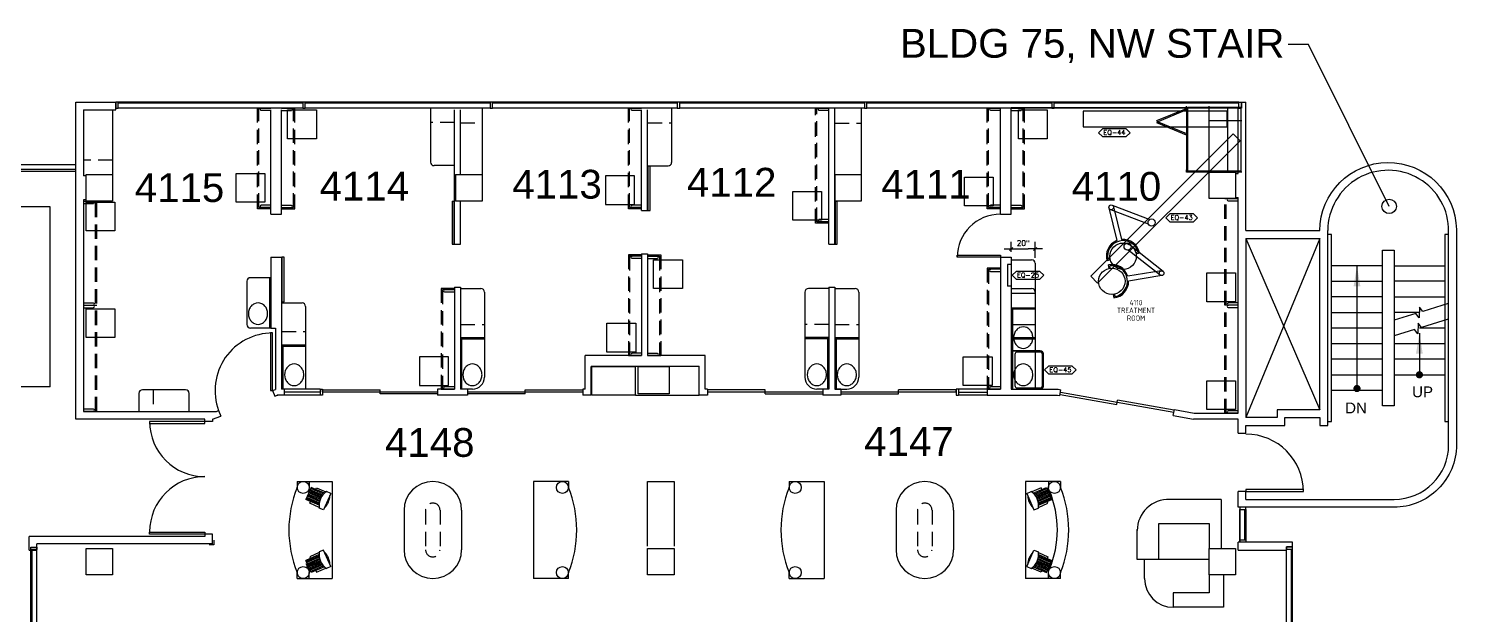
# Model space of a CAD drawing. Extents: x 338 to 7662, y 1527 to 4803.
# Drawn here: x 6472 to 7662, y 4314 to 4803 of the extents above; entities that cross this region are included whole.
import ezdxf
from ezdxf.enums import TextEntityAlignment as Align

# ---------------------------------------------------------------- set-up
doc = ezdxf.new("R2010")
doc.units = 0
doc.header["$LTSCALE"] = 96
doc.header["$MEASUREMENT"] = 0
doc.linetypes.add('HIDDEN2', pattern=[0.1875, 0.125, -0.0625])
doc.layers.get('0').update_dxf_attribs({"linetype": 'CONTINUOUS'})
for name, color, linetype in [('A-ANNO-TEXT', 4, 'CONTINUOUS'), ('A-ANNO-TEXT-STAIR', 4, 'CONTINUOUS'), ('A-ANNO-TX192', 4, 'CONTINUOUS'), ('A-COLS', 5, 'CONTINUOUS'), ('A-DOOR', 2, 'CONTINUOUS'), ('A-FLOR-CASE', 3, 'CONTINUOUS'), ('A-FLOR-CASE-UPPR', 3, 'HIDDEN2'), ('A-FLOR-HRAL', 1, 'CONTINUOUS'), ('A-FLOR-PFIX', 2, 'CONTINUOUS'), ('A-FLOR-STRS', 2, 'CONTINUOUS'), ('A-GLAZ', 2, 'CONTINUOUS'), ('A-GLAZ-SILL', 1, 'CONTINUOUS'), ('A-ROOF-LEVL-THICK', 3, 'CONTINUOUS'), ('A-SHFT', 1, 'CONTINUOUS'), ('A-WALL-FULL', 6, 'CONTINUOUS'), ('L-PLNT', 4, 'CONTINUOUS'), ('X-EQPM', 2, 'CONTINUOUS')]:
    doc.layers.add(name, color=color, linetype=linetype)
doc.styles.add('ARIAL', font='arial.ttf')
doc.styles.add('AT', font='ARCHITXT.SHX', dxfattribs={"width": 0.9})
doc.styles.add('SIMPLEX', font='SIMPLEX', dxfattribs={"height": 9})
doc.styles.get("Standard").update_dxf_attribs({"font": 'SIMPLEX'})
doc.dimstyles.new('DIM-96', dxfattribs={"dimscale": 96, "dimtxt": 0.18, "dimasz": 0.18, "dimexe": 0.18, "dimexo": 0.0625, "dimgap": 0.09, "dimtad": 0, "dimtih": 1, "dimtoh": 1, "dimdec": 4, "dimzin": 0, "dimdsep": 46, "dimlunit": 4, "dimtxsty": 'Standard', "dimcen": 0.09, "dimadec": 0, "dimazin": 0, "dimtfac": 1, "dimtdec": 4, "dimtofl": 0, "dimtmove": 2, "dimatfit": 3, "dimfxl": 0, "dimtolj": 1, "dimtzin": 0, "dimarcsym": 0})
doc.dimstyles.new('DIM1-4', dxfattribs={"dimscale": 48, "dimtxt": 0.09375, "dimasz": 0.125, "dimexe": 0.125, "dimexo": 0.09375, "dimgap": 0.046875, "dimtad": 1, "dimdec": 4, "dimzin": 7, "dimdsep": 46, "dimlunit": 4, "dimtxsty": 'Standard', "dimblk": 'TICK', "dimcen": 2.25, "dimdle": 1.5, "dimadec": 0, "dimazin": 0, "dimtfac": 1, "dimtdec": 4, "dimtix": 1, "dimtofl": 0, "dimtmove": 2, "dimatfit": 3, "dimldrblk": 'TICK', "dimfxl": 0, "dimtolj": 1, "dimtzin": 0, "dimarcsym": 0})

# ---------------------------------------------------------------- blocks, each defined once
blk = doc.blocks.new('EQUIPTAG')
blk.add_lwpolyline([(9.9, -3.3), (13.2, 0), (9.9, 3.3), (-9.9, 3.3), (-13.2, 0), (-9.9, -3.3)], close=True)
at = {"style": 'SIMPLEX'}
blk.add_attdef('MK-EQ', text='', height=4, dxfattribs=at).set_placement((0, 0), align=Align.MIDDLE)
blk = doc.blocks.new('TICK')
at = {"linetype": 'Continuous'}
blk.add_line((0.988, 0), (-0.988, 0), dxfattribs=at)
at = {"color": 11}
blk.add_line((-0.223, -0.223), (0.223, 0.223), dxfattribs=at)
blk = doc.blocks.new('*D22')
at = {"layer": 'X-EQPM', "color": 0, "lineweight": -2}
for p, q in [((7291, 4616.5), (7291, 4625)), ((7297, 4619), (7305, 4619)), ((7311, 4611.5), (7311, 4625))]:
    blk.add_line(p, q, dxfattribs=at)
at = {"layer": 'X-EQPM', "color": 0, "lineweight": -2, "xscale": 6, "yscale": 6, "zscale": 6, "rotation": 180}
blk.add_blockref('TICK', (7291, 4619), dxfattribs=at)
at = {"layer": 'X-EQPM', "color": 0, "lineweight": -2, "xscale": 6, "yscale": 6, "zscale": 6}
blk.add_blockref('TICK', (7311, 4619), dxfattribs=at)
at = {"layer": 'X-EQPM', "color": 0, "insert": (7301, 4623.9), "char_height": 4.5, "attachment_point": 5}
blk.add_mtext('\\A1;20"', dxfattribs=at)
blk = doc.blocks.new('RM-NAME')
at = {"style": 'AT', "width": 0.9}
for tag, p in [('ROOMNAME', (0, 0)), ('RMNUM', (0, 13)), ('ROOMNAME', (0, -13)), ('DEPT.', (0, -26))]:
    blk.add_attdef(tag, text='', height=9, dxfattribs=at).set_placement(p, align=Align.CENTER)
blk = doc.blocks.new('endglaz')
blk.add_line((0, -4), (154, -4))
blk.add_lwpolyline([(156, -5), (156, 0), (154, 0), (154, -5)], close=True)
at = {"layer": 'A-GLAZ-SILL'}
for p, q in [((0, 0), (154, 0)), ((0, -5), (154, -5))]:
    blk.add_line(p, q, dxfattribs=at)

msp = doc.modelspace()

# ---------------------------------------------------------------- linework, layer by layer
at = {"layer": 'A-ANNO-TEXT', "linetype": 'Continuous'}
for points in [[(7655.11734, 4573.38226), (7633.99234, 4566.88226), (7631.34668, 4570.3801), (7630.90332, 4561.6199), (7628.25766, 4565.11774), (7610, 4559.5)], [(7655.11606, 4560.38641), (7632.87173, 4553.50674), (7630.22101, 4557.00076), (7629.79033, 4548.23992), (7627.13961, 4551.73393), (7610, 4546.43304)]]:
    msp.add_lwpolyline(points, dxfattribs=at)
at = {"layer": 'A-ANNO-TEXT', "const_width": 3}
for points in [[(7631.125, 4515.5, -1), (7631.125, 4512.5, -1)], [(7579.125, 4504, -1), (7579.125, 4501, -1)]]:
    msp.add_lwpolyline(points, format="xyb", close=True, dxfattribs=at)
at = {"layer": 'A-COLS'}
for p, q in [((6520, 4681), (6542, 4681)), ((6520, 4659), (6520, 4681)), ((6542, 4681), (6542, 4659)), ((6828, 4681), (6850, 4681)), ((6828, 4681), (6828, 4659)), ((6850, 4681), (6850, 4659)), ((7144, 4681), (7166, 4681)), ((7144, 4681), (7144, 4659)), ((7166, 4681), (7166, 4659)), ((7456, 4683), (7478, 4683)), ((7456, 4661), (7456, 4683)), ((7478, 4683), (7478, 4661)), ((6542, 4658.99997), (6520, 4658.99997)), ((6850, 4659), (6828, 4659)), ((7166, 4659), (7144, 4659)), ((7478, 4661), (7456, 4661)), ((6520, 4369), (6542, 4369)), ((6520, 4347), (6520, 4369)), ((6542, 4369), (6542, 4347)), ((6988, 4369), (7010, 4369)), ((6988, 4347), (6988, 4369)), ((7010, 4369), (7010, 4347)), ((7456, 4369), (7478, 4369)), ((7456, 4347), (7456, 4369)), ((7478, 4369), (7478, 4347)), ((6542, 4347), (6520, 4347)), ((7010, 4347), (6988, 4347)), ((7478, 4347), (7456, 4347))]:
    msp.add_line(p, q, dxfattribs=at)
at = {"layer": 'A-DOOR'}
for p, q in [((6990, 4688), (6988.25, 4688)), ((6988.25, 4688), (6988.25, 4651)), ((6990, 4651), (6990, 4688)), ((6825, 4659), (6825, 4623)), ((6825, 4659), (6826.75, 4659)), ((6826.75, 4623), (6826.75, 4659)), ((7144.25, 4659), (7144.25, 4623)), ((7144.25, 4659), (7146, 4659)), ((7146, 4623), (7146, 4659)), ((6988.25, 4651), (6990, 4651)), ((6825, 4623), (6826.75, 4623)), ((7144.25, 4623), (7146, 4623)), ((6685, 4612), (6683.25, 4612)), ((6683.25, 4612), (6683.25, 4575)), ((6685, 4575), (6685, 4612)), ((7246, 4612), (7246, 4613.75)), ((7246, 4613.75), (7282, 4613.75)), ((7282, 4612), (7246, 4612)), ((7282, 4613.75), (7282, 4612)), ((6683.25, 4575), (6685, 4575)), ((6675.49831, 4548.87119), (6673.74831, 4548.87119)), ((6673.74831, 4548.87119), (6673.74831, 4500.87119)), ((6675.49831, 4500.87119), (6675.49831, 4548.87119)), ((6673.74831, 4500.87119), (6675.49831, 4500.87119)), ((6717, 4501.5), (6765, 4501.5)), ((6717, 4499.75), (6813, 4499.75)), ((6765, 4498), (6765, 4501.5)), ((6813, 4498), (6765, 4498)), ((6838, 4499.75), (6934, 4499.75)), ((6886, 4498), (6838, 4498)), ((6886, 4498), (6886, 4501.5)), ((6886, 4501.5), (6934, 4501.5)), ((7086, 4501.5), (7038, 4501.5)), ((7038, 4499.75), (7134, 4499.75)), ((7086, 4498), (7086, 4501.5)), ((7086, 4498), (7134, 4498)), ((7149, 4499.75), (7245, 4499.75)), ((7149, 4498), (7197, 4498)), ((7197, 4498), (7197, 4501.5)), ((7245, 4501.5), (7197, 4501.5)), ((7332.0097, 4499.36092), (7426.55125, 4482.6907)), ((7331.70582, 4497.63751), (7378.97659, 4489.3024)), ((7378.97659, 4489.3024), (7379.58436, 4492.74923)), ((7426.85513, 4484.41411), (7379.58436, 4492.74923)), ((6619, 4475), (6573, 4475)), ((6573, 4475), (6573, 4473.25)), ((6619, 4473.25), (6619, 4475)), ((6573, 4473.25), (6619, 4473.25)), ((7534.5, 4418.25), (7486.5, 4418.25)), ((7486.5, 4418.25), (7486.5, 4416.5)), ((7486.5, 4416.5), (7534.5, 4416.5)), ((7534.5, 4416.5), (7534.5, 4418.25)), ((6573, 4381), (6573, 4382.75)), ((6573, 4382.75), (6619, 4382.75)), ((6619, 4381), (6573, 4381)), ((6619, 4382.75), (6619, 4381))]:
    msp.add_line(p, q, dxfattribs=at)
for centre, radius, start, end in [((7282, 4612), 36, 90, 180), ((6675.49831, 4500.87119), 48, 90, 200.32982839), ((6619, 4475), 46, 180, 270), ((7486.5, 4416.5), 48, 0, 90), ((6619, 4383), 46, 90, 180)]:
    msp.add_arc(centre, radius, start, end, dxfattribs=at)
at = {"layer": 'A-FLOR-CASE'}
for p, q in [((6674, 4736.5), (6665.75, 4736.5)), ((6665.75, 4736.25), (6665.75, 4736.5)), ((6683, 4736.5), (6691.25, 4736.5)), ((6691.25, 4736.25), (6691.25, 4736.5)), ((6807, 4736.5), (6807, 4691.49993)), ((6850, 4736.5), (6850, 4681)), ((6983, 4736.5), (6974.75, 4736.5)), ((6974.75, 4736.25), (6974.75, 4736.5)), ((7008, 4736.5), (7008, 4691.24993)), ((7130.75, 4736.25), (7130.75, 4736.5)), ((7139, 4736.5), (7130.75, 4736.5)), ((7166, 4736.25), (7166, 4681)), ((7282, 4736.5), (7273.75, 4736.5)), ((7273.75, 4736.25), (7273.75, 4736.5)), ((7291, 4736.5), (7299.25, 4736.5)), ((7299.25, 4736.25), (7299.25, 4736.5)), ((7456, 4683), (7456, 4738.25)), ((6542, 4735), (6542, 4681)), ((6665.75, 4734.75), (6665.75, 4734.5)), ((6674, 4734.5), (6665.75, 4734.5)), ((6683, 4734.5), (6691.25, 4734.5)), ((6691.25, 4734.75), (6691.25, 4734.5)), ((6974.75, 4734.75), (6974.75, 4734.5)), ((6983, 4734.5), (6974.75, 4734.5)), ((7130.75, 4734.75), (7130.75, 4734.5)), ((7139, 4734.5), (7130.75, 4734.5)), ((7273.75, 4734.75), (7273.75, 4734.5)), ((7282, 4734.5), (7273.75, 4734.5)), ((7291, 4734.5), (7299.25, 4734.5)), ((7299.25, 4734.75), (7299.25, 4734.5)), ((7483.25, 4726), (7456, 4726)), ((6827, 4688.5), (6809.99993, 4688.5)), ((6988, 4688.25), (7005.00005, 4688.25)), ((6518, 4658.99997), (6526.25, 4658.99997)), ((6518, 4656.99997), (6526.25, 4656.99997)), ((6526.25, 4658.74997), (6526.25, 4658.99997)), ((6526.25, 4657.24997), (6526.25, 4656.99997)), ((6665.75, 4655.25), (6665.75, 4655.5)), ((6674, 4655.5), (6665.75, 4655.5)), ((6665.75, 4653.75), (6665.75, 4653.5)), ((6674, 4653.5), (6665.75, 4653.5)), ((6683, 4655.5), (6691.25, 4655.5)), ((6683, 4653.5), (6691.25, 4653.5)), ((6691.25, 4655.25), (6691.25, 4655.5)), ((6691.25, 4653.75), (6691.25, 4653.5)), ((6974.75, 4655.25), (6974.75, 4655.5)), ((6983, 4655.5), (6974.75, 4655.5)), ((6974.75, 4653.75), (6974.75, 4653.5)), ((6983, 4653.5), (6974.75, 4653.5)), ((7273.75, 4655.25), (7273.75, 4655.5)), ((7282, 4655.5), (7273.75, 4655.5)), ((7273.75, 4653.75), (7273.75, 4653.5)), ((7282, 4653.5), (7273.75, 4653.5)), ((7291, 4655.5), (7299.25, 4655.5)), ((7291, 4653.5), (7299.25, 4653.5)), ((7299.25, 4655.25), (7299.25, 4655.5)), ((7299.25, 4653.75), (7299.25, 4653.5)), ((7480, 4661), (7471.75, 4661)), ((7471.75, 4660.75), (7471.75, 4661)), ((7471.75, 4659.25), (7471.75, 4659)), ((7480, 4659), (7471.75, 4659)), ((7130.75, 4643.25), (7130.75, 4643.5)), ((7139, 4643.5), (7130.75, 4643.5)), ((7130.75, 4641.75), (7130.75, 4641.5)), ((7139, 4641.5), (7130.75, 4641.5)), ((6974.75, 4612.75), (6974.75, 4613)), ((6983, 4613), (6974.75, 4613)), ((6974.75, 4611.25), (6974.75, 4611)), ((6983, 4611), (6974.75, 4611)), ((6988, 4613), (6996.25, 4613)), ((6988, 4611), (6996.25, 4611)), ((6996.25, 4612.75), (6996.25, 4613)), ((6996.25, 4611.25), (6996.25, 4611)), ((6674, 4595), (6657, 4595)), ((6673, 4595), (6673, 4553)), ((7273.75, 4601.75), (7273.75, 4602)), ((7282, 4602), (7273.75, 4602)), ((7273.75, 4600.25), (7273.75, 4600)), ((7282, 4600), (7273.75, 4600)), ((6654, 4592), (6654, 4556)), ((6818.75, 4584.75), (6818.75, 4585)), ((6827, 4585), (6818.75, 4585)), ((6818.75, 4583.25), (6818.75, 4583)), ((6827, 4583), (6818.75, 4583)), ((6832, 4586), (6849, 4586)), ((6852, 4583), (6852, 4512)), ((7119, 4583), (7119, 4512)), ((7139, 4586), (7122, 4586)), ((7144, 4586), (7161, 4586)), ((7164, 4583), (7164, 4512)), ((7291, 4586), (7308, 4586)), ((7311, 4583), (7311, 4502)), ((6518, 4573.99997), (6526.25, 4573.99997)), ((6518, 4571.99997), (6526.25, 4571.99997)), ((6518, 4569.99997), (6526.25, 4569.99997)), ((6526.25, 4573.74997), (6526.25, 4573.99997)), ((6526.25, 4571.74997), (6526.25, 4572.24997)), ((6526.25, 4570.24997), (6526.25, 4569.99997)), ((6683, 4574), (6700, 4574)), ((6703, 4571), (6703, 4502)), ((7471.75, 4573.75), (7471.75, 4574)), ((7480, 4574), (7471.75, 4574)), ((7471.75, 4571.75), (7471.75, 4572.25)), ((7480, 4572), (7471.75, 4572)), ((7471.75, 4570.25), (7471.75, 4570)), ((7480, 4570), (7471.75, 4570)), ((6674, 4553), (6657, 4553)), ((7291, 4556), (7311, 4556)), ((6683, 4539), (6703, 4539)), ((6683, 4538), (6703, 4538)), ((6684, 4538), (6684, 4502)), ((6832, 4545), (6852, 4545)), ((6832, 4544), (6852, 4544)), ((6833, 4544), (6833, 4502)), ((7139, 4545), (7119, 4545)), ((7139, 4544), (7119, 4544)), ((7138, 4544), (7138, 4502)), ((7144, 4545), (7164, 4545)), ((7144, 4544), (7164, 4544)), ((7145, 4544), (7145, 4502)), ((7291, 4545), (7311, 4545)), ((7291, 4544), (7311, 4544)), ((7291, 4534), (7311, 4534)), ((7292, 4544), (7292, 4501.90081)), ((6983, 4532), (6974.75, 4532)), ((6974.75, 4531.75), (6974.75, 4532)), ((6974.75, 4530.25), (6974.75, 4530)), ((6983, 4530), (6974.75, 4530)), ((6988, 4532), (6996.25, 4532)), ((6988, 4530), (6996.25, 4530)), ((6996.25, 4531.75), (6996.25, 4532)), ((6996.25, 4530.25), (6996.25, 4530)), ((6978, 4497), (6978, 4521)), ((6564, 4498.5), (6564, 4483.5)), ((6603, 4501.5), (6567, 4501.5)), ((6606, 4483.5), (6606, 4498.5)), ((6827, 4504), (6818.75, 4504)), ((6818.75, 4503.75), (6818.75, 4504)), ((6818.75, 4502.25), (6818.75, 4502)), ((6827, 4502), (6818.75, 4502)), ((6842, 4502), (6832, 4502)), ((7139, 4502), (7129, 4502)), ((7144, 4502), (7154, 4502)), ((7273.75, 4503.75), (7273.75, 4504)), ((7282, 4504), (7273.75, 4504)), ((7273.75, 4502.25), (7273.75, 4502)), ((7282, 4502), (7273.75, 4502)), ((7291, 4502), (7301, 4502)), ((6978, 4497), (7031, 4497)), ((6518, 4485.49997), (6526.25, 4485.49997)), ((6518, 4483.49997), (6526.25, 4483.49997)), ((6526.25, 4485.24997), (6526.25, 4485.49997)), ((6526.25, 4483.74997), (6526.25, 4483.49997)), ((7480, 4484), (7471.75, 4484)), ((7471.75, 4483.75), (7471.75, 4484)), ((7471.75, 4482.25), (7471.75, 4482)), ((7480, 4482), (7471.75, 4482)), ((6695.9957, 4425), (6695.9957, 4420)), ((6695.9957, 4425), (6724.9957, 4425)), ((6705.9957, 4425), (6705.9957, 4420)), ((6724.9957, 4425), (6724.9957, 4344)), ((6892.9957, 4425), (6892.9957, 4344)), ((6921.9957, 4425), (6892.9957, 4425)), ((6921.9957, 4425), (6921.9957, 4420)), ((6988, 4371), (6988, 4425)), ((6988, 4425), (7010, 4425)), ((7010, 4425), (7010, 4371)), ((7106, 4425), (7135, 4425)), ((7106, 4425), (7106, 4420)), ((7135, 4425), (7135, 4344)), ((7332, 4425), (7303, 4425)), ((7303, 4425), (7303, 4344)), ((7322, 4425), (7322, 4420)), ((7332, 4425), (7332, 4420)), ((7466, 4410), (7423, 4410)), ((7466, 4410), (7466, 4369, -1.6)), ((6784.9957, 4401), (6784.9957, 4368)), ((6832.9957, 4401), (6832.9957, 4368)), ((7195, 4401), (7195, 4368)), ((7243, 4401), (7243, 4368)), ((7396, 4360), (7396, 4385)), ((7414, 4360), (7414, 4390)), ((7414, 4390), (7456, 4390)), ((7456, 4390), (7456, 4369)), ((7456, 4360), (7396, 4360)), ((7402, 4344), (7402, 4360)), ((6695.9957, 4344), (6695.9957, 4349)), ((6695.9957, 4344), (6724.9957, 4344)), ((6705.9957, 4344), (6705.9957, 4349)), ((6921.9957, 4344), (6892.9957, 4344)), ((6921.9957, 4344), (6921.9957, 4349)), ((7106, 4344), (7106, 4349)), ((7106, 4344), (7135, 4344)), ((7332, 4344), (7303, 4344)), ((7322, 4344), (7322, 4349)), ((7332, 4344), (7332, 4349)), ((7456, 4347), (7456, 4332)), ((7468, 4347), (7468, 4320)), ((7456, 4332), (7426, 4332)), ((7426, 4332), (7426, 4320)), ((7468, 4320), (7426, 4320))]:
    msp.add_line(p, q, dxfattribs=at)
at = {"layer": 'A-FLOR-CASE', "flags": 128}
for points in [[(6712, 4711), (6688, 4711), (6688, 4735), (6712, 4735)], [(7321, 4711), (7297, 4711), (7297, 4735), (7321, 4735)], [(6645, 4682), (6669, 4682), (6669, 4658), (6645, 4658)], [(6977, 4680), (6953, 4680), (6953, 4656), (6977, 4656)], [(7276, 4655), (7252, 4655), (7252, 4679), (7276, 4679)], [(7132.94245, 4643), (7108.94245, 4643), (7108.94245, 4667), (7132.94245, 4667)], [(6544, 4634), (6520, 4634), (6520, 4658), (6544, 4658)], [(7016.94245, 4586), (6992.94245, 4586), (6992.94245, 4610), (7016.94245, 4610)], [(7454, 4599), (7478, 4599), (7478, 4575), (7454, 4575)], [(6544, 4545), (6520, 4545), (6520, 4569), (6544, 4569)], [(6954.05755, 4557), (6978.05755, 4557), (6978.05755, 4533), (6954.05755, 4533)], [(6798, 4505), (6822, 4505), (6822, 4529), (6798, 4529)], [(7251.05755, 4529), (7275.05755, 4529), (7275.05755, 4505), (7251.05755, 4505)], [(7454, 4509), (7478, 4509), (7478, 4485), (7454, 4485)]]:
    msp.add_lwpolyline(points, close=True, dxfattribs=at)
at = {"layer": 'A-FLOR-CASE'}
for centre in [(6700.9957, 4420), (6916.9957, 4420), (7111, 4420), (7327, 4420), (6700.9957, 4349), (6916.9957, 4349), (7111, 4349), (7327, 4349)]:
    msp.add_circle(centre, 5, dxfattribs=at)
for centre, radius, start, end in [((6665.75, 4735.5), 0.75, 90, 270), ((6691.25, 4735.5), 0.75, 270, 90), ((6974.75, 4735.5), 0.75, 90, 270), ((7130.75, 4735.5), 0.75, 90, 270), ((7273.75, 4735.5), 0.75, 90, 270), ((7299.25, 4735.5), 0.75, 270, 90), ((6810, 4691.5), 3, 180, 270), ((7005, 4691.25), 3, 270, 0), ((6526.25, 4657.99997), 0.75, 270, 90), ((6665.75, 4654.5), 0.75, 90, 270), ((6691.25, 4654.5), 0.75, 270, 90), ((6974.75, 4654.5), 0.75, 90, 270), ((7273.75, 4654.5), 0.75, 90, 270), ((7299.25, 4654.5), 0.75, 270, 90), ((7471.75, 4660), 0.75, 90, 270), ((7130.75, 4642.5), 0.75, 90, 270), ((6974.75, 4612), 0.75, 90, 270), ((6996.25, 4612), 0.75, 270, 90), ((6657, 4592), 3, 90, 180), ((7273.75, 4601), 0.75, 90, 270), ((6818.75, 4584), 0.75, 90, 270), ((6849, 4583), 3, 360, 90), ((7122, 4583), 3, 90, 180), ((7161, 4583), 3, 360, 90), ((7308, 4583), 3, 360, 90), ((6526.25, 4572.99997), 0.75, 270, 90), ((6526.25, 4570.99997), 0.75, 270, 90), ((6700, 4571), 3, 360, 90), ((7471.75, 4573), 0.75, 90, 270), ((7471.75, 4571), 0.75, 90, 270), ((6657, 4556), 3, 180, 270), ((6974.75, 4531), 0.75, 90, 270), ((6996.25, 4531), 0.75, 270, 90), ((6842, 4512), 10, 270, 0), ((7129, 4512), 10, 180, 270), ((7154, 4512), 10, 270, 0), ((6567, 4498.5), 3, 90, 180), ((6603, 4498.5), 3, 0, 90), ((6818.75, 4503), 0.75, 90, 270), ((7273.75, 4503), 0.75, 90, 270), ((6526.25, 4484.49997), 0.75, 270, 90), ((7471.75, 4483), 0.75, 90, 270), ((6783.17305, 4384.5), 94.12832, 157.84306693, 202.15693307), ((6808.9957, 4401), 24, 0, 180), ((6834.81835, 4384.5), 94.12832, 337.84306693, 22.15693307), ((7193.17735, 4384.5), 94.12832, 157.84306693, 202.15693307), ((7219, 4401), 24, 0, 180), ((7244.67825, 4384.5), 84.77272, 337.39624391, 22.60375609), ((7244.82265, 4384.5), 94.12832, 337.84306693, 22.15693307), ((7422, 4384), 26.01922, 87.79740184, 180), ((6808.9957, 4368), 24, 180, 0), ((7219, 4368), 24, 180, 0), ((6783.31745, 4384.5), 84.77272, 199.28667794, 202.60375609), ((7426, 4344), 24, 180, 270)]:
    msp.add_arc(centre, radius, start, end, dxfattribs=at)
at = {"layer": 'A-FLOR-CASE-UPPR'}
for p, q in [((6663, 4652.5), (6663, 4736.5)), ((6663, 4736.5), (6674, 4736.5)), ((6664, 4653.5), (6664, 4736.5)), ((6683, 4736.5), (6694, 4736.5)), ((6693, 4653.5), (6693, 4736.5)), ((6694, 4652.5), (6694, 4736.5)), ((6972, 4652.5), (6972, 4736.5)), ((6972, 4736.5), (6983, 4736.5)), ((6973, 4653.5), (6973, 4736.5)), ((7128, 4640.5), (7128, 4736.5)), ((7128, 4736.5), (7139, 4736.5)), ((7129, 4641.5), (7129, 4736.5)), ((7271, 4652.5), (7271, 4736.5)), ((7271, 4736.5), (7282, 4736.5)), ((7272, 4653.5), (7272, 4736.5)), ((7291, 4736.5), (7302, 4736.5)), ((7301, 4653.5), (7301, 4736.5)), ((7302, 4652.5), (7302, 4736.5)), ((6827, 4724.5), (6807, 4724.5)), ((6832, 4724.25), (6850, 4724.25)), ((6988, 4724.25), (7008, 4724.25)), ((7144, 4724), (7166, 4724)), ((6542, 4693), (6518, 4693)), ((6518, 4658.99997), (6529, 4658.99997)), ((6528, 4483.49998), (6528, 4658.99997)), ((6529, 4483.49997), (6529, 4658.99997)), ((6674, 4652.5), (6663, 4652.5)), ((6674, 4653.5), (6664, 4653.5)), ((6683, 4653.5), (6693, 4653.5)), ((6683, 4652.5), (6694, 4652.5)), ((6983, 4652.5), (6972, 4652.5)), ((6983, 4653.5), (6973, 4653.5)), ((7282, 4652.5), (7271, 4652.5)), ((7282, 4653.5), (7272, 4653.5)), ((7291, 4653.5), (7301, 4653.5)), ((7291, 4652.5), (7302, 4652.5)), ((7469, 4482), (7469, 4661)), ((7469, 4661), (7480, 4661)), ((7470, 4482), (7470, 4661)), ((7139, 4641.5), (7129, 4641.5)), ((7139, 4640.5), (7128, 4640.5)), ((6983, 4614), (6972, 4614)), ((6972, 4614), (6972, 4530)), ((6983, 4613), (6973, 4613)), ((6973, 4613), (6973, 4530)), ((6988, 4614), (6999, 4614)), ((6988, 4613), (6998, 4613)), ((6998, 4613), (6998, 4530)), ((6999, 4614), (6999, 4530)), ((7282, 4603), (7271, 4603)), ((7271, 4603), (7271, 4502)), ((7282, 4602), (7272, 4602)), ((7272, 4602), (7272, 4502)), ((6827, 4586), (6816, 4586)), ((6816, 4586), (6816, 4502)), ((6827, 4585), (6817, 4585)), ((6817, 4585), (6817, 4502)), ((6518, 4571.99997), (6529, 4571.99997)), ((7480, 4572), (7469, 4572)), ((6683, 4550), (6703, 4550)), ((6832, 4556), (6852, 4556)), ((7139, 4556), (7119, 4556)), ((7144, 4556), (7164, 4556)), ((6972, 4530), (6983, 4530)), ((6988, 4530), (6999, 4530)), ((6576, 4501.5), (6576, 4483.5)), ((6816, 4502), (6827, 4502)), ((7271, 4502), (7282, 4502)), ((6529, 4483.49997), (6518, 4483.5)), ((7480, 4482), (7469, 4482)), ((6802.9957, 4401), (6802.9957, 4368)), ((6814.9957, 4401), (6814.9957, 4368)), ((7213, 4401), (7213, 4368)), ((7225, 4401), (7225, 4368))]:
    msp.add_line(p, q, dxfattribs=at)
for centre, start, end in [((6808.9957, 4401), 0, 180), ((7219, 4401), 0, 180), ((6808.9957, 4368), 180, 0), ((7219, 4368), 180, 0)]:
    msp.add_arc(centre, 6, start, end, dxfattribs=at)
at = {"layer": 'A-FLOR-HRAL'}
for p, q in [((6511.5, 4685.25), (5614.5, 4685.25)), ((6511.5, 4683.75), (5614.5, 4683.75)), ((6626.5, 4372.02514), (6622.5, 4372.02514)), ((6626.5, 4376.02514), (6626.5, 4372.02514))]:
    msp.add_line(p, q, dxfattribs=at)
at = {"layer": 'A-FLOR-PFIX', "flags": 128}
for points in [[(6671.37042, 4565, 0.0884260944), (6670.74811, 4568.49132, 0.093736994), (6669.02727, 4571.36396, 0.1023760341), (6666.38427, 4573.33226, 0.2215578878), (6660.35657, 4573.33226, 0.1023760341), (6657.71356, 4571.36396, 0.093736994), (6655.99273, 4568.49132, 0.1782459248), (6655.99273, 4561.50868, 0.093736994), (6657.71356, 4558.63604, 0.1023760341), (6660.35657, 4556.66774, 0.2215578878), (6666.38427, 4556.66774, 0.1023760341), (6669.02727, 4558.63604, 0.093736994), (6670.74811, 4561.50868, 0.0884260944)], [(6701.45653, 4514, 0.0884260944), (6700.83422, 4517.49132, 0.093736994), (6699.11339, 4520.36396, 0.1023760341), (6696.47038, 4522.33226, 0.2215578878), (6690.44268, 4522.33226, 0.1023760341), (6687.79968, 4520.36396, 0.093736994), (6686.07885, 4517.49132, 0.1782459248), (6686.07885, 4510.50868, 0.093736994), (6687.79968, 4507.63604, 0.1023760341), (6690.44268, 4505.66774, 0.2215578878), (6696.47038, 4505.66774, 0.1023760341), (6699.11339, 4507.63604, 0.093736994), (6700.83422, 4510.50868, 0.0884260944)], [(6850, 4514, 0.0884260944), (6849.37769, 4517.49132, 0.093736994), (6847.65685, 4520.36396, 0.1023760341), (6845.01385, 4522.33226, 0.2215578878), (6838.98615, 4522.33226, 0.1023760341), (6836.34315, 4520.36396, 0.093736994), (6834.62231, 4517.49132, 0.1782459248), (6834.62231, 4510.50868, 0.093736994), (6836.34315, 4507.63604, 0.1023760341), (6838.98615, 4505.66774, 0.2215578878), (6845.01385, 4505.66774, 0.1023760341), (6847.65685, 4507.63604, 0.093736994), (6849.37769, 4510.50868, 0.0884260944)], [(7137, 4514, 0.0884260944), (7136.37769, 4517.49132, 0.093736994), (7134.65685, 4520.36396, 0.1023760341), (7132.01385, 4522.33226, 0.2215578878), (7125.98615, 4522.33226, 0.1023760341), (7123.34315, 4520.36396, 0.093736994), (7121.62231, 4517.49132, 0.1782459248), (7121.62231, 4510.50868, 0.093736994), (7123.34315, 4507.63604, 0.1023760341), (7125.98615, 4505.66774, 0.2215578878), (7132.01385, 4505.66774, 0.1023760341), (7134.65685, 4507.63604, 0.093736994), (7136.37769, 4510.50868, 0.0884260944)], [(7162, 4514, 0.0884260944), (7161.37769, 4517.49132, 0.093736994), (7159.65685, 4520.36396, 0.1023760341), (7157.01385, 4522.33226, 0.2215578878), (7150.98615, 4522.33226, 0.1023760341), (7148.34315, 4520.36396, 0.093736994), (7146.62231, 4517.49132, 0.1782459248), (7146.62231, 4510.50868, 0.093736994), (7148.34315, 4507.63604, 0.1023760341), (7150.98615, 4505.66774, 0.2215578878), (7157.01385, 4505.66774, 0.1023760341), (7159.65685, 4507.63604, 0.093736994), (7161.37769, 4510.50868, 0.0884260944)], [(7309, 4514, 0.0884260944), (7308.37769, 4517.49132, 0.093736994), (7306.65685, 4520.36396, 0.1023760341), (7304.01385, 4522.33226, 0.2215578878), (7297.98615, 4522.33226, 0.1023760341), (7295.34315, 4520.36396, 0.093736994), (7293.62231, 4517.49132, 0.1782459248), (7293.62231, 4510.50868, 0.093736994), (7295.34315, 4507.63604, 0.1023760341), (7297.98615, 4505.66774, 0.2215578878), (7304.01385, 4505.66774, 0.1023760341), (7306.65685, 4507.63604, 0.093736994), (7308.37769, 4510.50868, 0.0884260944)]]:
    msp.add_lwpolyline(points, format="xyb", close=True, dxfattribs=at)
at = {"layer": 'A-FLOR-STRS'}
for p, q in [((7558, 4631), (7554.75, 4631)), ((7558, 4475), (7558, 4631)), ((7652.25, 4631), (7652.25, 4475)), ((7655.5, 4631), (7652.25, 4631)), ((7600.25, 4605), (7558, 4605)), ((7610, 4605), (7652.25, 4605)), ((7558, 4592), (7600.25, 4592)), ((7652.25, 4592), (7610, 4592)), ((7600.25, 4579), (7558, 4579)), ((7610, 4579), (7652.25, 4579)), ((7558, 4566), (7600.25, 4566)), ((7631.125, 4566), (7610, 4566)), ((7600.25, 4553), (7558, 4553)), ((7652.25, 4553), (7631.125, 4553)), ((7558, 4540), (7600.25, 4540)), ((7610, 4540), (7652.25, 4540)), ((7600.25, 4527), (7558, 4527)), ((7652.25, 4527), (7610, 4527)), ((7558, 4514), (7600.25, 4514)), ((7610, 4514), (7652.25, 4514)), ((7600.25, 4501), (7558, 4501)), ((7554.75, 4475), (7558, 4475)), ((7652.25, 4475), (7655.5, 4475))]:
    msp.add_line(p, q, dxfattribs=at)
at = {"layer": 'A-GLAZ'}
for p, q in [((6715, 4499.5), (6685, 4499.5)), ((6715, 4502), (6715, 4497)), ((6715, 4502), (6717, 4502)), ((6717, 4502), (6717, 4497)), ((6717, 4499.75), (6717, 4501.5)), ((7245, 4502), (7245, 4497)), ((7247, 4502), (7245, 4502)), ((7245, 4499.75), (7245, 4501.5)), ((7247, 4502), (7247, 4497)), ((7247, 4499.5), (7271, 4499.5)), ((6717, 4497), (6715, 4497)), ((7245, 4497), (7247, 4497)), ((7485.5, 4401.5), (7485.5, 4376.25))]:
    msp.add_line(p, q, dxfattribs=at)
for points in [[(7482.75, 4736.5), (7480.75, 4736.5), (7480.75, 4741.5), (7482.75, 4741.5)], [(7486.5, 4403.5), (7481.5, 4403.5), (7481.5, 4401.5), (7486.5, 4401.5)], [(7486.5, 4374.25), (7481.5, 4374.25), (7481.5, 4376.25), (7486.5, 4376.25)]]:
    msp.add_lwpolyline(points, close=True, dxfattribs=at)
at = {"layer": 'A-GLAZ-SILL'}
for p, q in [((6715, 4502), (6685, 4502)), ((7271, 4502), (7247, 4502)), ((6715, 4497), (6685, 4497)), ((7271, 4497), (7247, 4497)), ((7481.5, 4403.5), (7481.5, 4374.25)), ((7481.5, 4376.25), (7481.5, 4401.5)), ((7486.5, 4401.5), (7486.5, 4376.25))]:
    msp.add_line(p, q, dxfattribs=at)
at = {"layer": 'A-ROOF-LEVL-THICK'}
msp.add_line((6511.5, 4689.25), (5614.5, 4689.25), dxfattribs=at)
at = {"layer": 'A-SHFT'}
for p, q in [((7486.5, 4627.75), (7548.25, 4484.75)), ((7548.25, 4627.75), (7486.5, 4478.25))]:
    msp.add_line(p, q, dxfattribs=at)
at = {"layer": 'A-WALL-FULL'}
for p, q in [((6511.5, 4741.5), (6544.75, 4741.5)), ((6511.5, 4477), (6511.5, 4741.5)), ((6544.75, 4735), (6544.75, 4741.5)), ((7139, 4623), (7139, 4736.5)), ((7144, 4623), (7144, 4736.5)), ((7282, 4648), (7282, 4736.5)), ((7291, 4648), (7291, 4736.5)), ((7480, 4682), (7480, 4736.5)), ((7480, 4736.5), (7482.75, 4736.5)), ((7482.75, 4736.5), (7482.75, 4741.5)), ((7482.75, 4741.5), (7486.5, 4741.5)), ((7486.5, 4634.25), (7486.5, 4741.5)), ((6518, 4735), (6518, 4680)), ((6518, 4735), (6544.75, 4735)), ((6674, 4648), (6674, 4735)), ((6683, 4648), (6683, 4735)), ((6827, 4623), (6827, 4735)), ((6832, 4681), (6832, 4735)), ((6983, 4651), (6983, 4735)), ((6988, 4651), (6988, 4735)), ((6520, 4680), (6518, 4680)), ((7478, 4682), (7480, 4682)), ((6520, 4660), (6518, 4660)), ((6518, 4660), (6518, 4483.5)), ((6832, 4623), (6832, 4659)), ((7478, 4662), (7480, 4662)), ((7480, 4482), (7480, 4662)), ((6674, 4648), (6683, 4648)), ((6983, 4651), (6988, 4651)), ((7282, 4648), (7291, 4648)), ((7554.75, 4471.75), (7554.75, 4634.25)), ((7655.5, 4455.5), (7655.5, 4633.43383)), ((6827, 4623), (6832, 4623)), ((7139, 4623), (7144, 4623)), ((7486.5, 4627.75), (7486.5, 4478.25)), ((7486.5, 4627.75), (7548.25, 4627.75)), ((7548.25, 4484.75), (7548.25, 4627.75)), ((7600.25, 4618), (7610, 4618)), ((7600.25, 4488), (7600.25, 4618)), ((7610, 4618), (7610, 4488)), ((6674, 4612), (6683, 4612)), ((6674, 4612), (6674, 4553)), ((6683, 4612), (6683, 4502)), ((6983, 4615), (6983, 4530)), ((6983, 4615), (6988, 4615)), ((6988, 4615), (6988, 4530)), ((7282, 4612), (7282, 4502)), ((7282, 4612), (7291, 4612)), ((7291, 4612), (7291, 4502)), ((6827, 4587), (6827, 4502)), ((6827, 4587), (6832, 4587)), ((6832, 4587), (6832, 4502)), ((7139, 4587), (7139, 4502)), ((7139, 4587), (7144, 4587)), ((7144, 4587), (7144, 4502)), ((6674, 4553), (6678, 4553)), ((6678, 4553), (6678, 4501.79808)), ((6936, 4502), (6936, 4530)), ((6983, 4530), (6936, 4530)), ((7036, 4530), (6988, 4530)), ((7036, 4502), (7036, 4530)), ((7031, 4521), (6941, 4521)), ((6941, 4497), (6941, 4521)), ((7031, 4497), (7031, 4521.11645)), ((6675.49831, 4500.87119), (6678, 4501.79808)), ((6675.49831, 4500.87119), (6677.23543, 4496.18265)), ((6685, 4502), (6683, 4502)), ((6685, 4502), (6685, 4497)), ((6827, 4502), (6813, 4502)), ((6813, 4502), (6813, 4497)), ((6838, 4502), (6832, 4502)), ((6838, 4502), (6838, 4497)), ((6936, 4502), (6934, 4502)), ((6934, 4502), (6934, 4497)), ((7038, 4502), (7036, 4502)), ((7038, 4502), (7038, 4497)), ((7139, 4502), (7134, 4502)), ((7134, 4502), (7134, 4497)), ((7149, 4502), (7144, 4502)), ((7149, 4502), (7149, 4497)), ((7271, 4502), (7282, 4502)), ((7271, 4502), (7271, 4497)), ((7291, 4502), (7330, 4502)), ((7330, 4502), (7332.40041, 4501.57674)), ((7331.53217, 4496.6527), (7332.40041, 4501.57674)), ((6677.23543, 4496.18265), (6679.44148, 4497)), ((6685, 4497), (6679.44148, 4497)), ((6838, 4497), (6813, 4497)), ((6941, 4497), (6934, 4497)), ((7038, 4497), (7031, 4497)), ((7149, 4497), (7134, 4497)), ((7271, 4497), (7329.56256, 4497)), ((7329.56256, 4497), (7331.53217, 4496.6527)), ((7610, 4488), (7600.25, 4488)), ((6619, 4477), (6511.5, 4477)), ((6518, 4483.5), (6628.6129, 4483.5)), ((6619, 4475), (6619, 4477)), ((6625.5, 4475), (6619, 4475)), ((6625.5, 4477.01451), (6632.22544, 4479.50631)), ((6625.5, 4477.01451), (6625.5, 4475)), ((6628.6129, 4483.5), (6630.48832, 4484.19485)), ((6630.48832, 4484.19485), (6632.22544, 4479.50631)), ((7426.07372, 4479.98248), (7426.94196, 4484.90652)), ((7426.07372, 4479.98248), (7442.98819, 4477)), ((7426.94196, 4484.90652), (7443.42564, 4482)), ((7480, 4477), (7442.98819, 4477)), ((7443.42564, 4482), (7480, 4482)), ((7480, 4465.25), (7480, 4477)), ((7512.5, 4478.25), (7486.5, 4478.25)), ((7512.5, 4484.75), (7512.5, 4478.25)), ((7548.25, 4484.75), (7512.5, 4484.75)), ((7519, 4478.25), (7548.25, 4478.25)), ((7519, 4471.75), (7519, 4478.25)), ((7548.25, 4478.25), (7548.25, 4471.75)), ((7480, 4465.25), (7486.5, 4465.25)), ((7486.5, 4471.75), (7519, 4471.75)), ((7486.5, 4465.25), (7486.5, 4471.75)), ((7548.25, 4471.75), (7554.75, 4471.75)), ((7486.5, 4416.5), (7480, 4416.5)), ((7480, 4403.5), (7480, 4416.5)), ((7486.5, 4410), (7486.5, 4416.5)), ((7486.5, 4410), (7610, 4410)), ((6619, 4379), (6472.5, 4379)), ((6472.5, 4367.75), (6472.5, 4379)), ((6619, 4381), (6619, 4379)), ((6625.5, 4381), (6619, 4381)), ((6625.5, 4373), (6625.5, 4381)), ((6472.5, 4367.75), (6479, 4367.75)), ((6625.5, 4373), (6479, 4373)), ((6479, 4367.75), (6479, 4373)), ((7480, 4367.75), (7480, 4374.25)), ((7525.5, 4374.25), (7480, 4374.25)), ((7480, 4367.75), (7520.5, 4367.75))]:
    msp.add_line(p, q, dxfattribs=at)
msp.add_lwpolyline([(7486.5, 4634.25), (7548.25, 4634.25, -0.9924050777), (7662, 4635.11723), (7662, 4455.5, -0.4142135624), (7610, 4403.5), (7480, 4403.5)], format="xyb", dxfattribs=at)
msp.add_lwpolyline([(7520.5, 4367.75), (7520.5, 4370.375), (7525.5, 4370.375), (7525.5, 4374.25)], dxfattribs=at)
for centre, radius, start, end in [((7605.12831, 4634.25), 50.37831, 359.07172147, 180), ((7610, 4455.5), 45.5, 270, 0)]:
    msp.add_arc(centre, radius, start, end, dxfattribs=at)
msp.add_point((6679.55367, 4497), dxfattribs=at)
at = {"layer": 'L-PLNT'}
for p, q in [((6490, 4654), (5636, 4654)), ((6490, 4504), (6490, 4654)), ((6490, 4504), (5636, 4504))]:
    msp.add_line(p, q, dxfattribs=at)
at = {"layer": 'X-EQPM'}
for p, q in [((7291, 4737), (7437, 4737)), ((7412.40171, 4726.06105), (7437, 4736.25)), ((7437, 4736.25), (7437, 4738.25)), ((7437, 4736.25), (7437, 4685)), ((7437.38268, 4735.32612), (7437, 4736.25)), ((7437, 4736.25), (7438, 4736.25)), ((7438, 4736.25), (7438, 4737.25)), ((7438, 4737.25), (7482.25, 4737.25)), ((7438, 4736.25), (7438, 4685)), ((7471.25, 4737.25), (7471.25, 4684)), ((7482.25, 4737.25), (7482.25, 4684)), ((7412.78439, 4725.13717), (7412.40171, 4726.06105)), ((7412.78439, 4725.13717), (7412.40171, 4724.21329)), ((7437, 4714.02435), (7412.40171, 4724.21329)), ((7412.78439, 4725.13717), (7437.38268, 4735.32612)), ((7437.38268, 4714.94823), (7412.78439, 4725.13717)), ((7437.38268, 4714.94823), (7437, 4714.02435)), ((7437, 4683), (7437, 4685)), ((7438, 4685), (7437, 4685)), ((7483.25, 4683), (7437, 4683)), ((7438, 4685), (7438, 4684)), ((7482.25, 4684), (7438, 4684)), ((7372.41205, 4653.2814), (7379.01965, 4625.92447)), ((7375.06605, 4655.62073), (7406.63144, 4643.6362)), ((7376.30025, 4654.22053), (7382.90785, 4626.8636)), ((7373.64625, 4651.88119), (7405.21164, 4639.89666)), ((7415.0295, 4597.15115), (7388.51744, 4618.05842)), ((7417.50638, 4600.29202), (7390.99432, 4621.19929)), ((7288, 4606), (7288, 4588)), ((7291, 4606), (7288, 4606)), ((7291, 4610), (7308, 4610)), ((7311, 4607), (7311, 4534)), ((7373.65289, 4609.85899), (7370.73438, 4609.15407)), ((7373.41811, 4610.83104), (7371.47231, 4610.36106)), ((7372.55611, 4602.75598), (7372.07486, 4605.7196)), ((7373.54318, 4602.91627), (7373.22233, 4604.89214)), ((7394.78107, 4615.9909), (7396.72687, 4616.46087)), ((7395.01585, 4615.01885), (7397.93436, 4615.72376)), ((7415.94737, 4600.69573), (7388.16765, 4596.1847)), ((7416.58851, 4596.74745), (7388.8088, 4592.23642)), ((7291, 4588), (7288, 4588)), ((7291, 4582), (7311, 4582)), ((7376.07876, 4581.06288), (7376.56001, 4578.09926)), ((7377.06583, 4581.22316), (7377.38668, 4579.24729)), ((7291, 4570), (7311, 4570)), ((7291, 4569), (7311, 4569)), ((7292, 4569), (7292, 4534)), ((7315, 4534), (7291, 4534)), ((7291, 4534), (7291, 4502)), ((7294, 4531), (7294, 4505)), ((7315, 4533), (7296, 4533)), ((7317, 4505), (7317, 4531)), ((7318, 4505), (7318, 4531)), ((7291, 4502), (7315, 4502)), ((7296, 4503), (7315, 4503)), ((6707.6631, 4419.94881), (6703.26155, 4409.86782)), ((6715.20427, 4410.10921), (6705.26225, 4414.45009)), ((6715.60441, 4411.02566), (6705.6624, 4415.36654)), ((6716.06976, 4411.91364), (6706.06254, 4416.283)), ((6716.60133, 4412.77271), (6706.46268, 4417.19945)), ((6717.2012, 4413.60196), (6706.86282, 4418.1159)), ((6717.87271, 4414.39993), (6707.26296, 4419.03236)), ((6718.62076, 4415.16448), (6707.6631, 4419.94881)), ((6711.40118, 4418.31669), (6711.99145, 4419.66858)), ((6711.99145, 4419.66858), (6719.87941, 4416.22454)), ((6724.04309, 4414.97931), (6718.04097, 4401.23251)), ((6724.04309, 4414.97931), (6720.37728, 4416.57987)), ((7303.95261, 4414.97931), (7307.61842, 4416.57987)), ((7303.95261, 4414.97931), (7309.95473, 4401.23251)), ((7316.00426, 4419.66858), (7308.11629, 4416.22454)), ((7309.37494, 4415.16448), (7320.3326, 4419.94881)), ((7310.12299, 4414.39993), (7320.73274, 4419.03236)), ((7310.7945, 4413.60196), (7321.13288, 4418.1159)), ((7311.39437, 4412.77271), (7321.53302, 4417.19945)), ((7311.92594, 4411.91364), (7321.93317, 4416.283)), ((7312.39129, 4411.02566), (7322.33331, 4415.36654)), ((7312.79143, 4410.10921), (7322.73345, 4414.45009)), ((7316.59452, 4418.31669), (7316.00426, 4419.66858)), ((7320.3326, 4419.94881), (7324.73416, 4409.86782)), ((6714.21921, 4405.08349), (6703.26155, 4409.86782)), ((6714.27144, 4406.15185), (6703.66169, 4410.78428)), ((6714.40021, 4407.18679), (6704.06183, 4411.70073)), ((6714.60062, 4408.19045), (6704.46197, 4412.61718)), ((6714.86934, 4409.16428), (6704.86211, 4413.53364)), ((6706.39541, 4406.85186), (6706.99963, 4408.2357)), ((6714.30163, 4403.39985), (6706.39541, 4406.85186)), ((6718.04097, 4401.23251), (6714.37516, 4402.83307)), ((7309.95473, 4401.23251), (7313.62055, 4402.83307)), ((7313.12636, 4409.16428), (7323.13359, 4413.53364)), ((7313.39508, 4408.19045), (7323.53373, 4412.61718)), ((7313.59549, 4407.18679), (7323.93387, 4411.70073)), ((7313.69407, 4403.39985), (7321.60029, 4406.85186)), ((7313.72427, 4406.15185), (7324.33401, 4410.78428)), ((7313.7765, 4405.08349), (7324.73416, 4409.86782)), ((7321.60029, 4406.85186), (7320.99608, 4408.2357)), ((6718.04097, 4367.76749), (6714.37516, 4366.16693)), ((6724.04309, 4354.02069), (6718.04097, 4367.76749)), ((7303.95261, 4354.02069), (7309.95473, 4367.76749)), ((7309.95473, 4367.76749), (7313.62055, 4366.16693)), ((6714.21921, 4363.91651), (6703.26155, 4359.13218)), ((6707.6631, 4349.05119), (6703.26155, 4359.13218)), ((6714.27144, 4362.84815), (6703.66169, 4358.21572)), ((6714.40021, 4361.81321), (6704.06183, 4357.29927)), ((6714.60062, 4360.80955), (6704.46197, 4356.38282)), ((6714.86934, 4359.83572), (6704.86211, 4355.46636)), ((6715.20427, 4358.89079), (6705.26225, 4354.54991)), ((6715.60441, 4357.97434), (6705.6624, 4353.63346)), ((6716.06976, 4357.08636), (6706.06254, 4352.717)), ((6714.30163, 4365.60015), (6706.39541, 4362.14814)), ((6706.39541, 4362.14814), (6706.99963, 4360.7643)), ((6716.60133, 4356.22729), (6706.46268, 4351.80055)), ((6717.2012, 4355.39804), (6706.86282, 4350.8841)), ((7310.7945, 4355.39804), (7321.13288, 4350.8841)), ((7311.39437, 4356.22729), (7321.53302, 4351.80055)), ((7311.92594, 4357.08636), (7321.93317, 4352.717)), ((7312.39129, 4357.97434), (7322.33331, 4353.63346)), ((7312.79143, 4358.89079), (7322.73345, 4354.54991)), ((7313.12636, 4359.83572), (7323.13359, 4355.46636)), ((7313.39508, 4360.80955), (7323.53373, 4356.38282)), ((7313.59549, 4361.81321), (7323.93387, 4357.29927)), ((7313.69407, 4365.60015), (7321.60029, 4362.14814)), ((7313.72427, 4362.84815), (7324.33401, 4358.21572)), ((7313.7765, 4363.91651), (7324.73416, 4359.13218)), ((7320.3326, 4349.05119), (7324.73416, 4359.13218)), ((7321.60029, 4362.14814), (7320.99608, 4360.7643)), ((6717.87271, 4354.60007), (6707.26296, 4349.96764)), ((6718.62076, 4353.83552), (6707.6631, 4349.05119)), ((6711.40118, 4350.68331), (6711.99145, 4349.33142)), ((6711.99145, 4349.33142), (6719.87941, 4352.77546)), ((6724.04309, 4354.02069), (6720.37728, 4352.42013)), ((7303.95261, 4354.02069), (7307.61842, 4352.42013)), ((7316.00426, 4349.33142), (7308.11629, 4352.77546)), ((7309.37494, 4353.83552), (7320.3326, 4349.05119)), ((7310.12299, 4354.60007), (7320.73274, 4349.96764)), ((7316.59452, 4350.68331), (7316.00426, 4349.33142))]:
    msp.add_line(p, q, dxfattribs=at)
for points in [[(7350.84146, 4721), (7470.84146, 4721), (7470.84146, 4734), (7350.84146, 4734)], [(7476, 4715), (7357.20606, 4596.20606), (7362.86292, 4590.54921), (7481.65685, 4709.34315)]]:
    msp.add_lwpolyline(points, close=True, dxfattribs=at)
at = {"layer": 'X-EQPM', "flags": 128}
msp.add_lwpolyline([(7309, 4545, 0.0884260944), (7308.37769, 4548.49132, 0.093736994), (7306.65685, 4551.36396, 0.1023760341), (7304.01385, 4553.33226, 0.2215578878), (7297.98615, 4553.33226, 0.1023760341), (7295.34315, 4551.36396, 0.093736994), (7293.62231, 4548.49132, 0.1782459248), (7293.62231, 4541.50868, 0.093736994), (7295.34315, 4538.63604, 0.1023760341), (7297.98615, 4536.66774, 0.2215578878), (7304.01385, 4536.66774, 0.1023760341), (7306.65685, 4538.63604, 0.093736994), (7308.37769, 4541.50868, 0.0884260944)], format="xyb", close=True, dxfattribs=at)
for points in [[(6941.5, 4521), (6977.5, 4521), (6977.5, 4497), (6941.5, 4497)], [(6980, 4521), (7006, 4521), (7006, 4498), (6980, 4498)]]:
    msp.add_lwpolyline(points, close=True, dxfattribs=at)
at = {"layer": 'X-EQPM'}
for centre, radius in [((7374.35615, 4653.75096), 2), ((7408, 4641), 3), ((7384.21698, 4612.92494), 11), ((7388, 4621), 3), ((7388.00008, 4621.01347), 3), ((7374.81097, 4591.98957), 11), ((7416.26794, 4598.72159), 2)]:
    msp.add_circle(centre, radius, dxfattribs=at)
for centre, radius, start, end in [((7384.21698, 4612.92494), 14, 111.79196603, 195.62546842), ((7384.21698, 4612.92494), 13, 15.78298283, 191.37452782), ((7384.21698, 4612.92494), 14, 11.53204223, 95.36554462), ((7308, 4607), 3, 360, 90), ((7374.81097, 4591.98957), 14, 17.43671131, 101.27021371), ((7374.81097, 4591.98957), 13, 281.42772812, 97.01927311), ((7374.81097, 4591.98957), 14, 277.17678751, 1.01028991), ((7315, 4531), 3, 0, 90), ((7296, 4531), 2, 90, 180), ((7315, 4531), 2, 0, 90), ((7296, 4505), 2, 180, 270), ((7315, 4505), 2, 270, 0), ((7315, 4505), 3, 270, 0), ((6728.31638, 4404.92978), 14.09801, 124.27296073, 188.55297373), ((7299.67932, 4404.92978), 14.09801, 351.44702627, 55.72703927), ((6707.83897, 4413.87063), 15.42086, 315.51776794, 357.30816651), ((7320.15674, 4413.87063), 15.42086, 182.69183349, 224.48223206), ((6728.31638, 4364.07022), 14.09801, 171.44702627, 235.72703927), ((6707.83897, 4355.12937), 15.42086, 2.69183349, 44.48223206), ((7320.15674, 4355.12937), 15.42086, 135.51776794, 177.30816651), ((7299.67932, 4364.07022), 14.09801, 304.27296073, 8.55297373)]:
    msp.add_arc(centre, radius, start, end, dxfattribs=at)

# ---------------------------------------------------------------- block references
at = {"layer": 'A-GLAZ'}
for p, rotation in [((6700.75, 4736.5), 179.9999999999999), ((6856.75, 4736.5), 179.9999999999999), ((7012.75, 4736.5), 179.9999999999999), ((7168.75, 4736.5), 179.9999999999999), ((7324.75, 4736.5), 179.9999999999999), ((7480.75, 4736.5), 179.9999999999999), ((7520.5, 4214.375), 90)]:
    msp.add_blockref('endglaz', p, dxfattribs=dict(at, rotation=rotation))
at = {"layer": 'A-GLAZ', "xscale": -1, "rotation": 270}
msp.add_blockref('endglaz', (6479, 4214.25), dxfattribs=at)
at = {"layer": 'X-EQPM'}
for p, values in [((7377, 4716), {'MK-EQ': 'EQ-44'}), ((7433, 4645), {'MK-EQ': 'EQ-43'}), ((7305, 4597), {'MK-EQ': 'EQ-25'}), ((7332, 4518), {'MK-EQ': 'EQ-45'})]:
    msp.add_blockref('EQUIPTAG', p, dxfattribs=at).add_auto_attribs(values)
ref = msp.add_blockref('RM-NAME', (7395, 4565.5), dxfattribs=dict(at, xscale=0.5, yscale=0.5, zscale=0.5))
ref.add_attrib('RMNUM', '4110', dxfattribs={"layer": '0', "height": 4.5, "style": 'AT', "width": 0.9}).set_placement((7395, 4572), align=Align.CENTER)
ref.add_attrib('ROOMNAME', 'TREATMENT', dxfattribs={"layer": '0', "height": 4.5, "style": 'AT', "width": 0.9}).set_placement((7395, 4565.5), align=Align.CENTER)
ref.add_attrib('ROOMNAME', 'ROOM', dxfattribs={"layer": '0', "height": 4.5, "style": 'AT', "width": 0.9}).set_placement((7395, 4559), align=Align.CENTER)

# ---------------------------------------------------------------- texts
at = {"layer": 'A-ANNO-TEXT', "char_height": 9, "width": 30.5, "attachment_point": 2, "style": 'ARIAL'}
for s, insert in [('UP', (7633.78465, 4504.26269)), ('DN', (7578.31891, 4490.83952))]:
    msp.add_mtext(s, dxfattribs=dict(at, insert=insert))
at = {"layer": 'A-ANNO-TEXT-STAIR', "style": 'ARIAL'}
msp.add_text('BLDG 75, NW STAIR', height=24, dxfattribs=at).set_placement((7198.23964, 4778.56017))
at = {"layer": 'A-ANNO-TX192', "style": 'ARIAL'}
for s, p in [('4115', (6560.62496, 4658.18221)), ('4114', (6714.63741, 4659.36)), ('4113', (6875.24369, 4661.0071)), ('4112', (7020.77976, 4662.65417)), ('4111', (7182.68156, 4661.0071)), ('4110', (7341.40535, 4659.24266)), ('4148', (6769.15755, 4445.52194)), ('4147', (7168.50308, 4446.3407))]:
    msp.add_text(s, height=24, dxfattribs=at).set_placement(p)

# ---------------------------------------------------------------- dimensions: what is measured, and where the dimension line sits
at = {"layer": 'X-EQPM'}
dim = msp.add_linear_dim(base=(7311, 4619), p1=(7291, 4612), p2=(7311, 4607), text='20"', dimstyle='DIM1-4', dxfattribs=at)
dim.commit()
dim.dimension.update_dxf_attribs({"geometry": '*D22', "text_midpoint": (7301, 4623.92857)})

# ---------------------------------------------------------------- leaders
at = {"layer": 'A-ANNO-TEXT'}
for points in [[(7579.125, 4605), (7579.125, 4502.5)], [(7631.125, 4548.85705), (7631.125, 4514)]]:
    msp.add_leader(points, dimstyle='DIM-96', override={"dimgap": 0.09, "dimtad": 0}, dxfattribs=at)
at = {"layer": 'A-ANNO-TEXT-STAIR'}
msp.add_leader([(7605.94114, 4654.50257), (7538.70439, 4789.60976), (7521.687, 4789.60976)], dimstyle='DIM1-4', override={"dimscale": 96, "dimgap": 0, "dimtad": 0, "dimldrblk": 'DotBlank'}, dxfattribs=at)

doc.saveas('drawing.dxf')
